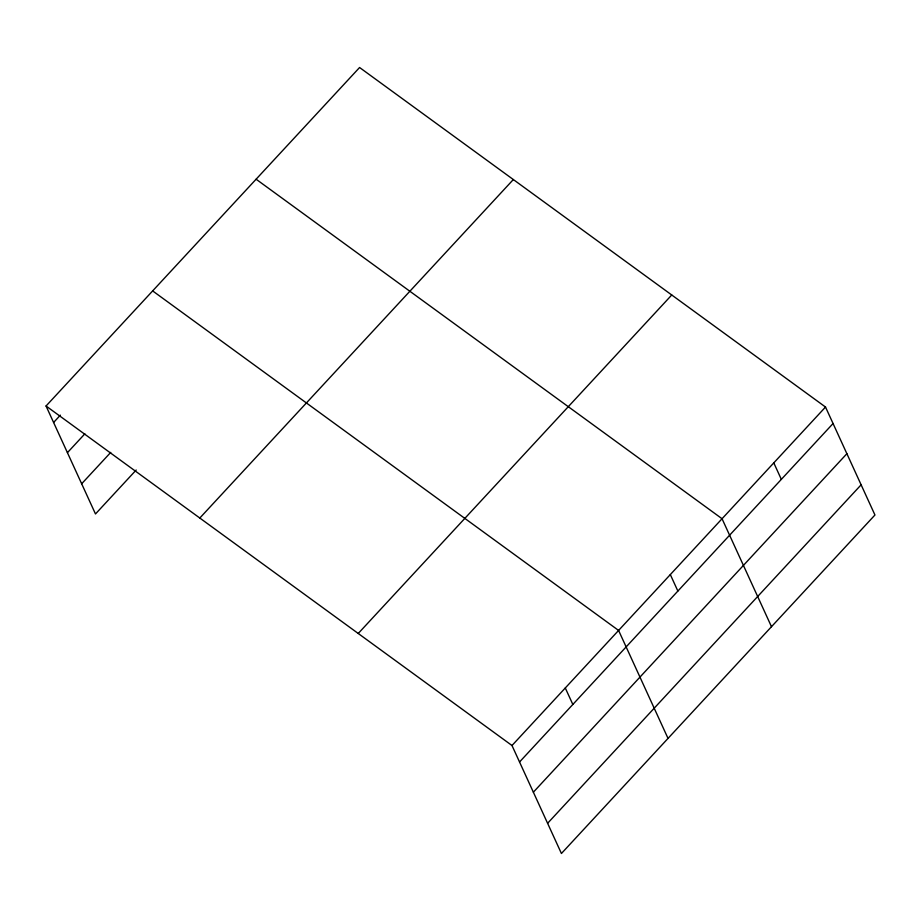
<?xml version="1.0" encoding="UTF-8"?>
<svg xmlns="http://www.w3.org/2000/svg" width="921" height="921" viewBox="0 0 921 921"><rect width="100%" height="100%" fill="white"/><g stroke="black" fill="none" stroke-linecap="round" stroke-linejoin="round"><path stroke-width="1.38" d="M46.05 406L359.581 67.509L825.515 407.036L874.95 515L561.419 853.491L511.995 745.515L46.05 406L95.485 513.964L136.181 470.021M53.602 422.486L60.383 415.152M67.417 452.672L84.859 433.837M81.658 483.778L110.739 452.395M199.811 518.039L513.331 179.549M358.234 633.475L671.754 294.985M511.995 745.515L825.515 407.036M519.536 762.001L833.068 423.522M533.363 792.198L846.883 453.708M547.604 823.293L861.123 484.814M256.107 179.215L722.052 518.73L771.487 626.706M152.644 290.909L618.59 630.436L668.024 738.4M773.79 462.883L781.33 479.369M670.315 574.577L677.868 591.063M565.287 687.975L572.839 704.461"/></g></svg>
